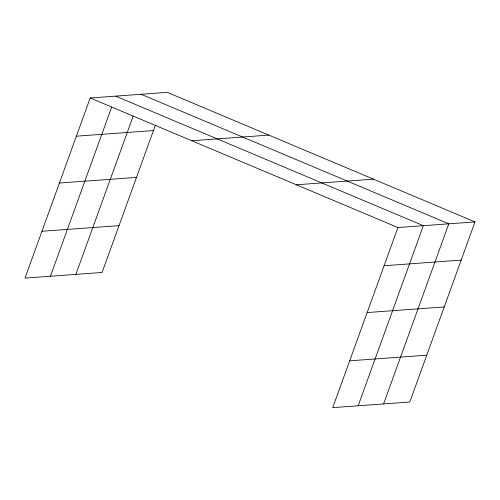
<?xml version="1.0" encoding="UTF-8"?>
<svg xmlns="http://www.w3.org/2000/svg" width="500" height="500" viewBox="0 0 500 500"><rect width="100%" height="100%" fill="white"/><g stroke="black" fill="none" stroke-linecap="round" stroke-linejoin="round"><path stroke-width="0.75" d="M475 221.906L397.919 227.537L332.719 407.644L409.8 402.013L475 221.906L167.281 92.356L90.2 97.987L25 278.094L102.081 272.462L155.275 125.519M50.438 276.238L111.719 106.944M75.875 274.375L133.244 115.9M358.156 405.788L423.356 225.681L115.638 96.131M383.594 403.925L448.794 223.819L141.069 94.269M76.369 136.194L153.45 130.562M191.744 140.738L268.825 135.106M59.419 183.025L136.5 177.387M296.369 184.788L373.45 179.156M41.95 231.269L119.031 225.637M384.087 265.744L461.169 260.113M367.137 312.569L444.219 306.938M349.669 360.819L426.756 355.188M90.2 97.987L397.919 227.537"/></g></svg>
